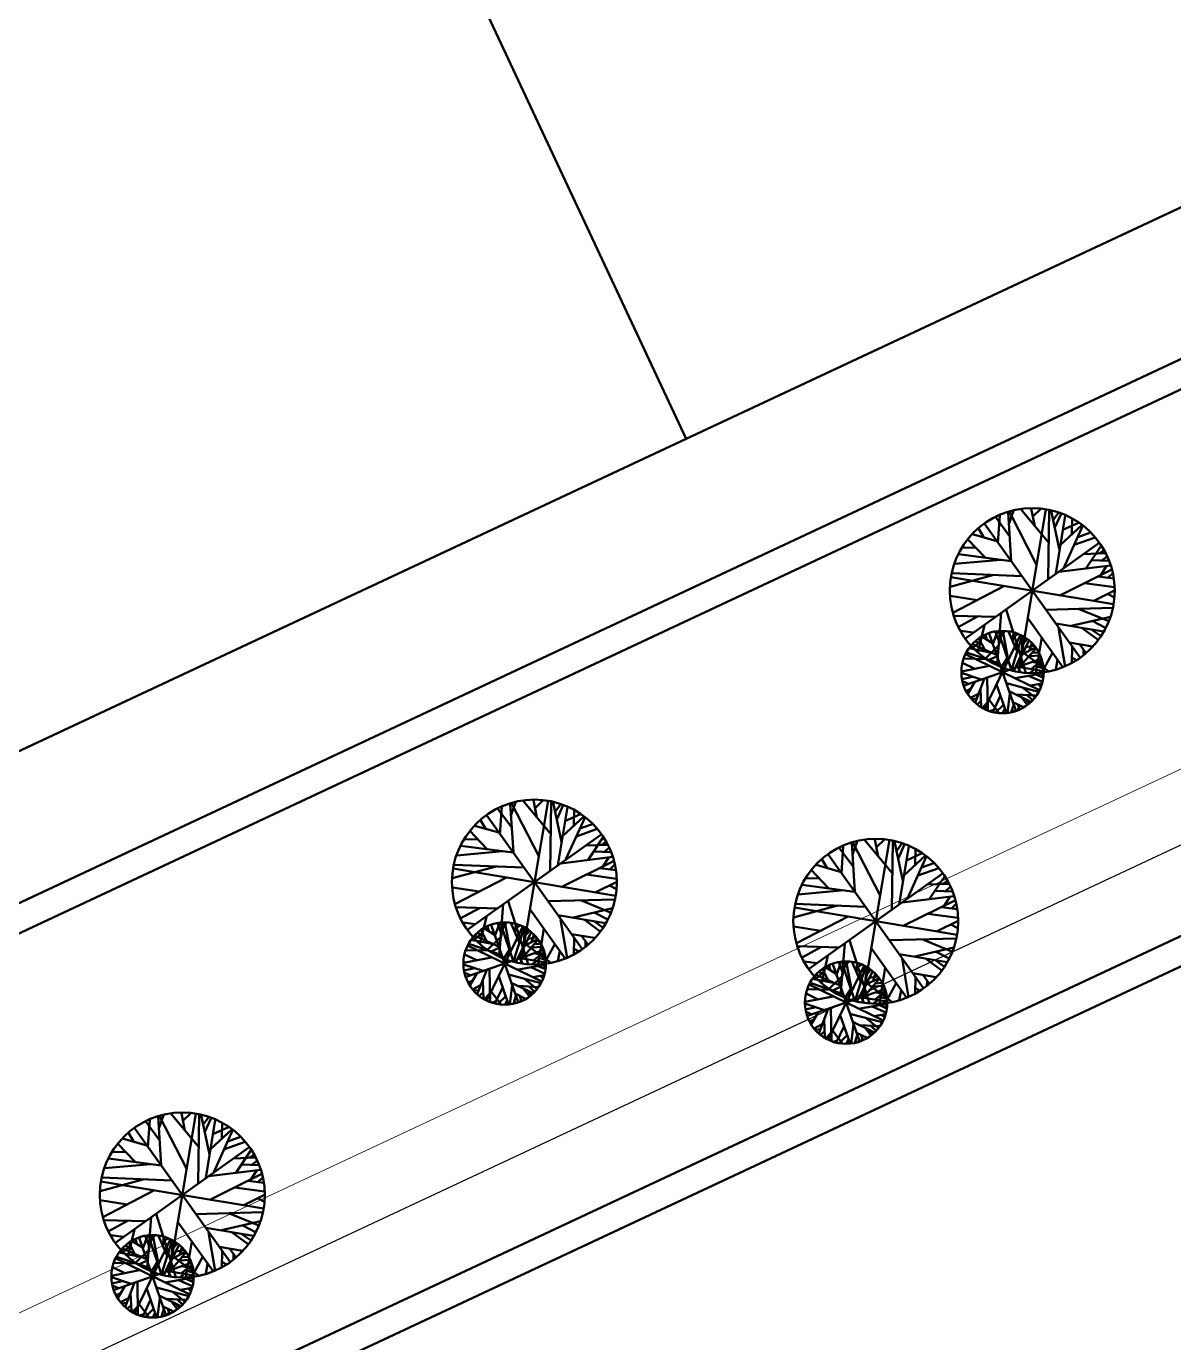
# Model space of a CAD drawing. Header units: millimetres. Extents: x 2046 to 14753, y 2361 to 29276.
# Drawn here: x 8469.4 to 8678.1, y 27513.6 to 27752.9 of the extents above; entities that cross this region are included whole.
import ezdxf

# ---------------------------------------------------------------- set-up
doc = ezdxf.new("R2010")
doc.units = ezdxf.units.MM
doc.layers.add('A.O. DUVAR', color=7, linetype='Continuous', lineweight=50)
doc.layers.add('TOPRAKLAMA', color=44, linetype='Continuous', lineweight=18)
doc.layers.add('aydınlatma', color=3, linetype='Continuous')

msp = doc.modelspace()

# ---------------------------------------------------------------- linework, layer by layer
at = {"layer": 'A.O. DUVAR'}
for p, q in [((8470.488, 27931.986), (8589.407, 27677.904)), ((8589.407, 27677.904), (8470.488, 27931.986)), ((7231.272, 27014.647), (8860.199, 27777.041)), ((7233.049, 27009.959), (8861.574, 27772.164)), ((8770.549, 27762.685), (8589.407, 27677.904)), ((8886.334, 27684.383), (7265.051, 26925.567)), ((7266.829, 26920.878), (8887.71, 27679.506)), ((8887.71, 27679.506), (7266.829, 26920.878)), ((8589.407, 27677.904), (8416.19, 27596.833)), ((8648.245, 27660.241), (8645.657, 27663.706)), ((8646.118, 27658.995), (8646.46, 27663.972)), ((8648.551, 27655.671), (8647.988, 27664.574)), ((8648.112, 27662.38), (8648.965, 27664.811)), ((8653.17, 27655.012), (8648.224, 27664.649)), ((8649.898, 27635.516), (8654.848, 27665.099)), ((8655.397, 27658.987), (8650.307, 27665.101)), ((8652.83, 27662.048), (8652.195, 27665.186)), ((8652.493, 27663.763), (8653.882, 27665.132)), ((8655.272, 27652.373), (8655.454, 27664.926)), ((8657.313, 27657.637), (8655.792, 27664.813)), ((8656.12, 27663.042), (8657.109, 27664.421)), ((8656.427, 27661.675), (8657.621, 27664.278)), ((8656.648, 27653.401), (8658.365, 27663.924)), ((8643.486, 27660.065), (8642.581, 27661.589)), ((8643.751, 27662.394), (8660.995, 27638.221)), ((8657.48, 27658.638), (8661.381, 27662.219)), ((8657.936, 27661.365), (8660.786, 27662.661)), ((8658.121, 27654.47), (8661.589, 27662.127)), ((8659.555, 27660.637), (8659.602, 27663.317)), ((8640.286, 27641.686), (8664.46, 27658.929)), ((8643.715, 27656.366), (8640.646, 27659.625)), ((8645.904, 27659.317), (8641.517, 27660.566)), ((8660.019, 27658.614), (8663.817, 27659.98)), ((8660.661, 27660.051), (8662.94, 27660.871)), ((8648.507, 27655.678), (8638.946, 27656.935)), ((8642.047, 27658.132), (8639.585, 27658.086)), ((8661.705, 27656.959), (8665.699, 27657.092)), ((8662.164, 27654.366), (8664.905, 27658.483)), ((8664.576, 27657.051), (8665.426, 27657.595)), ((8665.085, 27655.822), (8665.962, 27656.533)), ((8646.632, 27655.935), (8638.249, 27655.164)), ((8666.622, 27654.878), (8657.191, 27653.71)), ((8666.858, 27654.152), (8657.37, 27649.448)), ((8663.172, 27655.856), (8666.318, 27655.73)), ((8664.811, 27653.122), (8665.838, 27654.723)), ((8645.41, 27653.165), (8637.42, 27651.013)), ((8667.165, 27647.833), (8637.581, 27652.783)), ((8650.46, 27652.949), (8637.786, 27653.468)), ((8667.205, 27652.492), (8664.278, 27652.868)), ((8666.11, 27652.618), (8666.963, 27653.448)), ((8642.324, 27648.59), (8637.454, 27649.348)), ((8637.925, 27646.295), (8647.204, 27651.091)), ((8667.3, 27650.932), (8661.847, 27651.673)), ((8663.542, 27648.472), (8667.338, 27650.354)), ((8667.297, 27649.045), (8666.026, 27649.715)), ((8666.98, 27647.153), (8654.837, 27646.84)), ((8666.31, 27644.748), (8660.926, 27646.965)), ((8645.647, 27645.518), (8638.101, 27645.751)), ((8642.404, 27645.603), (8638.87, 27643.677)), ((8646.717, 27646.311), (8645.968, 27636.77)), ((8651.223, 27635.375), (8647.61, 27646.848)), ((8657.957, 27636.422), (8651.593, 27645.323)), ((8659.474, 27643.89), (8666.58, 27645.561)), ((8665.706, 27643.534), (8663.362, 27644.727)), ((8641.694, 27642.69), (8639.331, 27642.971)), ((8642.471, 27639.071), (8643.657, 27644.02)), ((8643.695, 27628.763), (8650.247, 27642.253)), ((8644.086, 27641.443), (8643.867, 27642.302)), ((8644.543, 27642.523), (8649.4, 27628.493)), ((8645.198, 27640.559), (8646.064, 27642.897)), ((8646.394, 27640.856), (8645.642, 27642.883)), ((8645.895, 27638.62), (8646.883, 27642.97)), ((8646.403, 27642.302), (8648.575, 27635.818)), ((8646.632, 27641.9), (8647.384, 27642.946)), ((8648.018, 27637.652), (8647.006, 27642.973)), ((8649.647, 27639.244), (8648.069, 27642.896)), ((8648.848, 27641.075), (8648.987, 27642.669)), ((8648.929, 27641.945), (8649.788, 27642.406)), ((8665.324, 27642.854), (8656.644, 27644.307)), ((8658.332, 27636.531), (8657.14, 27643.537)), ((8664.36, 27641.357), (8661.418, 27643.508)), ((8664.871, 27642.015), (8663.275, 27643.14)), ((8645.012, 27639.018), (8640.882, 27639.832)), ((8645.875, 27638.63), (8641.467, 27640.583)), ((8642.946, 27641.108), (8641.541, 27639.913)), ((8643.123, 27640.719), (8641.936, 27641.045)), ((8643.674, 27639.637), (8642.662, 27641.633)), ((8645.141, 27640.743), (8643.213, 27641.962)), ((8646.198, 27640.277), (8643.851, 27637.982)), ((8648.653, 27636.089), (8650.513, 27642.085)), ((8649.459, 27636.388), (8651.768, 27641.193)), ((8650.316, 27636.693), (8653.06, 27639.876)), ((8650.375, 27638.326), (8650.659, 27641.983)), ((8650.521, 27640.388), (8651.461, 27641.468)), ((8650.567, 27641.087), (8651.236, 27641.609)), ((8650.597, 27638.783), (8652.974, 27639.949)), ((8651.201, 27640.026), (8652.751, 27640.246)), ((8651.874, 27639.448), (8652.275, 27640.727)), ((8654.095, 27641.873), (8653.039, 27635.3)), ((8663.312, 27640.159), (8659.102, 27640.864)), ((8659.557, 27637.184), (8659.597, 27640.095)), ((8662.09, 27638.991), (8661.002, 27640.489)), ((8644.035, 27637.862), (8639.899, 27637.958)), ((8639.957, 27633.08), (8653.986, 27637.937)), ((8653.716, 27632.232), (8640.226, 27638.784)), ((8646.427, 27637.045), (8640.421, 27639.084)), ((8646.064, 27638.412), (8644.378, 27637.665)), ((8647.825, 27638.003), (8646.799, 27636.402)), ((8650.247, 27638.342), (8649.009, 27635.746)), ((8655.287, 27635.668), (8650.526, 27639.21)), ((8651.812, 27638.413), (8653.826, 27638.532)), ((8652.24, 27636.072), (8654.137, 27637.66)), ((8652.322, 27639.011), (8653.531, 27639.083)), ((8652.387, 27637.381), (8654.321, 27636.88)), ((8656.072, 27639.026), (8654.084, 27635.411)), ((8656.971, 27637.731), (8656.63, 27635.958)), ((8660.44, 27637.665), (8659.585, 27638.152)), ((8661.687, 27639.516), (8661.659, 27638.548)), ((8639.474, 27635.624), (8644.603, 27636.614)), ((8643.069, 27634.16), (8639.482, 27635.338)), ((8641.909, 27636.104), (8639.68, 27637.155)), ((8654.462, 27635.307), (8649.247, 27634.39)), ((8649.509, 27636.863), (8650.259, 27635.48)), ((8654.451, 27635.688), (8649.763, 27636.46)), ((8653.198, 27636.246), (8651.883, 27635.322)), ((8652.934, 27636.644), (8654.426, 27636.14)), ((8654.394, 27634.462), (8653.043, 27635.055)), ((8653.335, 27635.102), (8654.053, 27635.725)), ((8653.777, 27637.019), (8654.261, 27637.16)), ((8653.847, 27636.358), (8654.368, 27636.575)), ((8641.525, 27634.659), (8639.558, 27634.235)), ((8640.773, 27633.362), (8639.68, 27633.831)), ((8640.635, 27631.517), (8641.903, 27633.723)), ((8643.694, 27634.39), (8641.987, 27629.919)), ((8644.311, 27628.508), (8644.198, 27634.521)), ((8647.689, 27628.06), (8645.894, 27633.228)), ((8653.532, 27631.933), (8647.663, 27633.497)), ((8652.871, 27630.874), (8650.601, 27632.697)), ((8654.219, 27633.7), (8651.708, 27634.825)), ((8652.069, 27633.051), (8654.155, 27633.417)), ((8653.951, 27632.795), (8653.436, 27633.296)), ((8653.887, 27634.677), (8654.413, 27634.954)), ((8641.151, 27632.427), (8640.308, 27632.052)), ((8642.593, 27631.569), (8641.143, 27630.8)), ((8642.266, 27630.693), (8641.351, 27630.573)), ((8643.052, 27630.249), (8642.334, 27629.625)), ((8642.977, 27632.511), (8643.104, 27629.095)), ((8646.302, 27628.075), (8644.518, 27630.446)), ((8646.606, 27631.22), (8645.172, 27628.216)), ((8647.884, 27628.059), (8648.301, 27631.588)), ((8652.131, 27630.104), (8648.172, 27632.027)), ((8649.471, 27631.427), (8653.115, 27631.226)), ((8651.457, 27629.522), (8650.349, 27630.97)), ((8651.795, 27629.766), (8651.188, 27630.531)), ((8652.41, 27630.377), (8651.454, 27631.28)), ((8644.262, 27630.069), (8643.302, 27628.999)), ((8643.699, 27629.464), (8643.863, 27628.695)), ((8645.381, 27628.647), (8644.62, 27628.39)), ((8647.152, 27629.574), (8645.689, 27628.122)), ((8647.401, 27628.827), (8646.987, 27628.024)), ((8648.564, 27628.199), (8648.994, 27629.589)), ((8649.056, 27628.305), (8648.714, 27628.659)), ((8650.785, 27629.096), (8648.865, 27630.028)), ((8650.034, 27628.708), (8649.724, 27629.58)), ((8649.915, 27629.017), (8649.765, 27628.557)), ((8558.006, 27602.67), (8557.444, 27611.573)), ((8557.567, 27609.378), (8558.42, 27611.81)), ((8562.626, 27602.011), (8557.679, 27611.648)), ((8559.354, 27582.515), (8564.304, 27612.098)), ((8564.852, 27605.986), (8559.763, 27612.1)), ((8562.286, 27609.046), (8561.651, 27612.184)), ((8561.948, 27610.762), (8563.338, 27612.131)), ((8564.727, 27599.372), (8564.909, 27611.925)), ((8566.768, 27604.636), (8565.247, 27611.811)), ((8565.576, 27610.04), (8566.565, 27611.419)), ((8565.882, 27608.674), (8567.076, 27611.277)), ((8553.207, 27609.393), (8570.45, 27585.22)), ((8557.7, 27607.24), (8555.112, 27610.704)), ((8555.573, 27605.994), (8555.915, 27610.971)), ((8566.104, 27600.4), (8567.82, 27610.923)), ((8566.936, 27605.637), (8570.837, 27609.217)), ((8567.392, 27608.364), (8570.241, 27609.66)), ((8567.577, 27601.469), (8571.044, 27609.125)), ((8569.01, 27607.635), (8569.057, 27610.316)), ((8553.17, 27603.365), (8550.101, 27606.624)), ((8555.359, 27606.316), (8550.973, 27607.565)), ((8552.941, 27607.064), (8552.036, 27608.588)), ((8569.475, 27605.613), (8573.273, 27606.979)), ((8570.117, 27607.05), (8572.396, 27607.87)), ((8557.963, 27602.677), (8548.402, 27603.934)), ((8551.503, 27605.131), (8549.041, 27605.085)), ((8549.742, 27588.685), (8573.915, 27605.928)), ((8571.161, 27603.958), (8575.154, 27604.09)), ((8571.62, 27601.364), (8574.361, 27605.482)), ((8574.032, 27604.049), (8574.882, 27604.594)), ((8620.094, 27595.56), (8619.531, 27604.463)), ((8619.655, 27602.269), (8620.508, 27604.7)), ((8624.713, 27594.901), (8619.767, 27604.538)), ((8621.441, 27575.405), (8626.391, 27604.988)), ((8626.94, 27598.876), (8621.85, 27604.99)), ((8624.374, 27601.937), (8623.739, 27605.074)), ((8624.036, 27603.652), (8625.425, 27605.021)), ((8626.815, 27592.262), (8626.997, 27604.815)), ((8628.856, 27597.526), (8627.335, 27604.702)), ((8627.663, 27602.931), (8628.652, 27604.309)), ((8627.97, 27601.564), (8629.164, 27604.167)), ((8556.087, 27602.934), (8547.704, 27602.163)), ((8576.078, 27601.877), (8566.647, 27600.709)), ((8572.627, 27602.854), (8575.774, 27602.728)), ((8574.267, 27600.12), (8575.293, 27601.722)), ((8574.54, 27602.82), (8575.418, 27603.532)), ((8615.029, 27599.954), (8614.124, 27601.478)), ((8615.295, 27602.283), (8632.538, 27578.11)), ((8619.788, 27600.13), (8617.2, 27603.595)), ((8617.661, 27598.884), (8618.003, 27603.861)), ((8628.192, 27593.29), (8629.908, 27603.813)), ((8629.023, 27598.527), (8632.924, 27602.107)), ((8629.48, 27601.254), (8632.329, 27602.55)), ((8629.664, 27594.359), (8633.132, 27602.015)), ((8631.098, 27600.525), (8631.145, 27603.206)), ((8554.865, 27600.164), (8546.876, 27598.011)), ((8576.62, 27594.831), (8547.037, 27599.782)), ((8559.916, 27599.948), (8547.242, 27600.467)), ((8576.313, 27601.151), (8566.826, 27596.446)), ((8576.66, 27599.491), (8573.734, 27599.867)), ((8575.566, 27599.617), (8576.419, 27600.447)), ((8615.258, 27596.255), (8612.189, 27599.514)), ((8617.447, 27599.206), (8613.06, 27600.455)), ((8631.562, 27598.503), (8635.361, 27599.869)), ((8632.204, 27599.94), (8634.483, 27600.76)), ((8547.38, 27593.294), (8556.66, 27598.09)), ((8576.756, 27597.931), (8571.303, 27598.672)), ((8572.998, 27595.471), (8576.793, 27597.353)), ((8576.753, 27596.044), (8575.482, 27596.714)), ((8620.051, 27595.567), (8610.49, 27596.824)), ((8613.59, 27598.021), (8611.128, 27597.975)), ((8611.83, 27581.575), (8636.003, 27598.818)), ((8633.249, 27596.848), (8637.242, 27596.981)), ((8633.707, 27594.254), (8636.448, 27598.372)), ((8636.12, 27596.939), (8636.969, 27597.484)), ((8551.78, 27595.589), (8546.909, 27596.347)), ((8618.175, 27595.824), (8609.792, 27595.053)), ((8638.165, 27594.767), (8628.734, 27593.599)), ((8634.715, 27595.745), (8637.862, 27595.618)), ((8636.354, 27593.011), (8637.381, 27594.612)), ((8636.628, 27595.71), (8637.505, 27596.422)), ((8555.103, 27592.516), (8547.557, 27592.749)), ((8551.86, 27592.601), (8548.325, 27590.676)), ((8556.173, 27593.31), (8555.424, 27583.768)), ((8560.678, 27582.374), (8557.066, 27593.847)), ((8567.412, 27583.421), (8561.049, 27592.322)), ((8576.436, 27594.152), (8564.292, 27593.839)), ((8568.93, 27590.889), (8576.036, 27592.56)), ((8575.766, 27591.747), (8570.381, 27593.964)), ((8616.953, 27593.054), (8608.963, 27590.902)), ((8638.708, 27587.721), (8609.125, 27592.672)), ((8622.003, 27592.838), (8609.329, 27593.357)), ((8638.401, 27594.041), (8628.913, 27589.336)), ((8638.748, 27592.381), (8635.821, 27592.757)), ((8637.653, 27592.507), (8638.506, 27593.337)), ((8551.149, 27589.689), (8548.787, 27589.97)), ((8551.927, 27586.069), (8553.112, 27591.019)), ((8553.998, 27589.522), (8558.855, 27575.492)), ((8554.653, 27587.557), (8555.52, 27589.896)), ((8555.849, 27587.854), (8555.097, 27589.882)), ((8555.351, 27585.619), (8556.338, 27589.969)), ((8556.088, 27588.899), (8556.84, 27589.945)), ((8557.474, 27584.651), (8556.462, 27589.972)), ((8559.103, 27586.243), (8557.525, 27589.894)), ((8558.304, 27588.074), (8558.443, 27589.668)), ((8574.78, 27589.853), (8566.099, 27591.306)), ((8567.788, 27583.53), (8566.595, 27590.536)), ((8573.815, 27588.356), (8570.874, 27590.507)), ((8574.327, 27589.014), (8572.731, 27590.139)), ((8575.161, 27590.533), (8572.818, 27591.726)), ((8609.468, 27586.184), (8618.748, 27590.98)), ((8638.844, 27590.821), (8633.39, 27591.562)), ((8635.086, 27588.361), (8638.881, 27590.243)), ((8638.84, 27588.934), (8637.569, 27589.604)), ((8555.331, 27585.629), (8550.923, 27587.582)), ((8552.402, 27588.106), (8550.997, 27586.911)), ((8552.579, 27587.718), (8551.392, 27588.044)), ((8553.129, 27586.635), (8552.118, 27588.632)), ((8554.596, 27587.742), (8552.668, 27588.96)), ((8553.151, 27575.762), (8559.703, 27589.252)), ((8555.654, 27587.276), (8553.306, 27584.98)), ((8553.542, 27588.442), (8553.323, 27589.301)), ((8555.859, 27589.301), (8558.031, 27582.817)), ((8558.109, 27583.088), (8559.969, 27589.084)), ((8558.384, 27588.944), (8559.244, 27589.404)), ((8558.914, 27583.387), (8561.224, 27588.192)), ((8559.831, 27585.325), (8560.115, 27588.982)), ((8559.976, 27587.387), (8560.917, 27588.467)), ((8560.022, 27588.086), (8560.691, 27588.607)), ((8560.657, 27587.025), (8562.206, 27587.244)), ((8561.33, 27586.447), (8561.731, 27587.726)), ((8563.55, 27588.872), (8562.495, 27582.299)), ((8572.767, 27587.158), (8568.557, 27587.863)), ((8571.545, 27585.99), (8570.458, 27587.487)), ((8613.867, 27588.479), (8608.997, 27589.237)), ((8553.49, 27584.861), (8549.354, 27584.957)), ((8549.412, 27580.078), (8563.442, 27584.936)), ((8563.172, 27579.231), (8549.682, 27585.783)), ((8555.882, 27584.044), (8549.877, 27586.083)), ((8554.468, 27586.017), (8550.338, 27586.831)), ((8555.52, 27585.411), (8553.833, 27584.663)), ((8557.281, 27585.002), (8556.255, 27583.4)), ((8559.702, 27585.34), (8558.465, 27582.744)), ((8559.772, 27583.692), (8562.516, 27586.875)), ((8564.743, 27582.666), (8559.982, 27586.209)), ((8560.053, 27585.782), (8562.429, 27586.948)), ((8561.267, 27585.411), (8563.282, 27585.531)), ((8561.778, 27586.01), (8562.987, 27586.081)), ((8565.528, 27586.024), (8563.54, 27582.41)), ((8566.427, 27584.73), (8566.085, 27582.957)), ((8569.012, 27584.183), (8569.053, 27587.093)), ((8569.896, 27584.664), (8569.04, 27585.151)), ((8571.143, 27586.515), (8571.114, 27585.547)), ((8617.19, 27585.406), (8609.644, 27585.64)), ((8613.947, 27585.491), (8610.413, 27583.566)), ((8618.26, 27586.2), (8617.511, 27576.658)), ((8622.766, 27575.264), (8619.153, 27586.737)), ((8629.5, 27576.311), (8623.137, 27585.212)), ((8638.524, 27587.042), (8626.38, 27586.729)), ((8631.017, 27583.779), (8638.123, 27585.45)), ((8637.854, 27584.637), (8632.469, 27586.854)), ((8548.93, 27582.623), (8554.059, 27583.613)), ((8552.524, 27581.159), (8548.938, 27582.337)), ((8551.365, 27583.102), (8549.135, 27584.153)), ((8558.964, 27583.862), (8559.714, 27582.478)), ((8563.907, 27582.687), (8559.218, 27583.459)), ((8562.653, 27583.245), (8561.339, 27582.321)), ((8561.696, 27583.071), (8563.592, 27584.659)), ((8561.842, 27584.379), (8563.776, 27583.879)), ((8562.39, 27583.643), (8563.881, 27583.138)), ((8562.79, 27582.1), (8563.509, 27582.724)), ((8563.232, 27584.018), (8563.717, 27584.159)), ((8563.303, 27583.357), (8563.824, 27583.574)), ((8613.237, 27582.579), (8610.875, 27582.86)), ((8614.015, 27578.959), (8615.2, 27583.909)), ((8616.086, 27582.412), (8620.943, 27568.382)), ((8616.741, 27580.447), (8617.608, 27582.786)), ((8617.937, 27580.745), (8617.185, 27582.772)), ((8617.438, 27578.509), (8618.426, 27582.859)), ((8618.175, 27581.789), (8618.928, 27582.835)), ((8619.561, 27577.541), (8618.549, 27582.862)), ((8621.19, 27579.133), (8619.613, 27582.784)), ((8620.392, 27580.964), (8620.53, 27582.558)), ((8636.867, 27582.743), (8628.187, 27584.196)), ((8629.875, 27576.42), (8628.683, 27583.426)), ((8635.903, 27581.246), (8632.961, 27583.397)), ((8636.415, 27581.904), (8634.818, 27583.029)), ((8637.249, 27583.423), (8634.905, 27584.616)), ((8550.981, 27581.658), (8549.014, 27581.234)), ((8550.229, 27580.361), (8549.136, 27580.829)), ((8550.091, 27578.515), (8551.358, 27580.722)), ((8553.15, 27581.389), (8551.443, 27576.918)), ((8553.767, 27575.507), (8553.654, 27581.52)), ((8557.144, 27575.058), (8555.349, 27580.226)), ((8562.988, 27578.931), (8557.119, 27580.496)), ((8563.917, 27582.306), (8558.702, 27581.389)), ((8563.675, 27580.699), (8561.164, 27581.824)), ((8561.525, 27580.049), (8563.611, 27580.416)), ((8563.849, 27581.461), (8562.499, 27582.054)), ((8563.407, 27579.794), (8562.892, 27580.295)), ((8563.342, 27581.676), (8563.868, 27581.953)), ((8617.419, 27578.519), (8613.01, 27580.472)), ((8614.489, 27580.996), (8613.085, 27579.801)), ((8614.666, 27580.608), (8613.479, 27580.934)), ((8615.217, 27579.525), (8614.205, 27581.522)), ((8616.684, 27580.632), (8614.756, 27581.85)), ((8615.239, 27568.652), (8621.79, 27582.142)), ((8617.741, 27580.166), (8615.394, 27577.871)), ((8615.629, 27581.332), (8615.411, 27582.191)), ((8617.946, 27582.191), (8620.118, 27575.707)), ((8620.196, 27575.978), (8622.056, 27581.974)), ((8620.472, 27581.834), (8621.331, 27582.295)), ((8621.002, 27576.277), (8623.311, 27581.082)), ((8621.919, 27578.215), (8622.202, 27581.872)), ((8622.064, 27580.277), (8623.004, 27581.357)), ((8622.11, 27580.976), (8622.779, 27581.498)), ((8622.744, 27579.915), (8624.294, 27580.135)), ((8623.418, 27579.337), (8623.819, 27580.616)), ((8625.638, 27581.762), (8624.583, 27575.189)), ((8634.855, 27580.048), (8630.645, 27580.753)), ((8631.1, 27577.073), (8631.141, 27579.983)), ((8633.633, 27578.88), (8632.545, 27580.378)), ((8550.606, 27579.425), (8549.764, 27579.051)), ((8552.049, 27578.568), (8550.599, 27577.798)), ((8551.721, 27577.692), (8550.807, 27577.572)), ((8552.433, 27579.51), (8552.559, 27576.094)), ((8556.062, 27578.218), (8554.627, 27575.215)), ((8557.34, 27575.058), (8557.757, 27578.587)), ((8561.586, 27577.103), (8557.628, 27579.026)), ((8558.927, 27578.426), (8562.571, 27578.224)), ((8560.912, 27576.521), (8559.805, 27577.968)), ((8562.327, 27577.872), (8560.057, 27579.696)), ((8561.865, 27577.375), (8560.91, 27578.279)), ((8615.578, 27577.751), (8611.442, 27577.847)), ((8611.5, 27572.968), (8625.529, 27577.826)), ((8625.26, 27572.121), (8611.769, 27578.673)), ((8617.97, 27576.934), (8611.964, 27578.973)), ((8616.555, 27578.907), (8612.425, 27579.721)), ((8617.608, 27578.301), (8615.921, 27577.554)), ((8619.369, 27577.892), (8618.342, 27576.291)), ((8621.79, 27578.23), (8620.552, 27575.635)), ((8621.859, 27576.582), (8624.604, 27579.765)), ((8626.83, 27575.556), (8622.069, 27579.099)), ((8622.14, 27578.672), (8624.517, 27579.838)), ((8623.355, 27578.301), (8625.37, 27578.421)), ((8623.784, 27575.961), (8625.68, 27577.549)), ((8623.866, 27578.9), (8625.074, 27578.972)), ((8627.615, 27578.914), (8625.628, 27575.3)), ((8628.514, 27577.62), (8628.173, 27575.847)), ((8631.983, 27577.554), (8631.128, 27578.041)), ((8633.23, 27579.405), (8633.202, 27578.437)), ((8552.508, 27577.247), (8551.79, 27576.624)), ((8553.717, 27577.068), (8552.757, 27575.997)), ((8553.155, 27576.463), (8553.319, 27575.693)), ((8555.757, 27575.073), (8553.974, 27577.445)), ((8554.837, 27575.646), (8554.076, 27575.388)), ((8556.608, 27576.573), (8555.144, 27575.12)), ((8556.856, 27575.825), (8556.442, 27575.023)), ((8558.019, 27575.198), (8558.45, 27576.588)), ((8558.511, 27575.304), (8558.169, 27575.658)), ((8560.241, 27576.095), (8558.321, 27577.027)), ((8559.49, 27575.707), (8559.179, 27576.579)), ((8559.37, 27576.016), (8559.22, 27575.555)), ((8561.251, 27576.765), (8560.644, 27577.53)), ((8611.018, 27575.513), (8616.146, 27576.503)), ((8614.612, 27574.049), (8611.026, 27575.227)), ((8613.452, 27575.992), (8611.223, 27577.044)), ((8626.005, 27575.196), (8620.79, 27574.279)), ((8621.052, 27576.752), (8621.802, 27575.368)), ((8625.994, 27575.577), (8621.306, 27576.349)), ((8624.741, 27576.135), (8623.426, 27575.211)), ((8623.93, 27577.27), (8625.864, 27576.769)), ((8624.477, 27576.533), (8625.969, 27576.028)), ((8624.878, 27574.99), (8625.596, 27575.614)), ((8625.32, 27576.908), (8625.804, 27577.049)), ((8625.39, 27576.247), (8625.911, 27576.464)), ((8613.069, 27574.548), (8611.101, 27574.124)), ((8612.317, 27573.251), (8611.223, 27573.72)), ((8612.178, 27571.405), (8613.446, 27573.612)), ((8615.237, 27574.279), (8613.531, 27569.808)), ((8615.854, 27568.397), (8615.741, 27574.41)), ((8619.232, 27567.949), (8617.437, 27573.116)), ((8625.075, 27571.821), (8619.206, 27573.386)), ((8625.762, 27573.589), (8623.251, 27574.714)), ((8623.613, 27572.939), (8625.699, 27573.306)), ((8625.937, 27574.351), (8624.586, 27574.944)), ((8625.494, 27572.684), (8624.979, 27573.185)), ((8625.43, 27574.566), (8625.956, 27574.843)), ((8612.694, 27572.315), (8611.851, 27571.941)), ((8614.136, 27571.458), (8612.686, 27570.688)), ((8613.809, 27570.582), (8612.894, 27570.462)), ((8614.521, 27572.4), (8614.647, 27568.984)), ((8618.149, 27571.108), (8616.715, 27568.105)), ((8619.427, 27567.948), (8619.845, 27571.477)), ((8623.674, 27569.993), (8619.715, 27571.916)), ((8621.014, 27571.316), (8624.659, 27571.114)), ((8623, 27569.411), (8621.893, 27570.858)), ((8624.414, 27570.763), (8622.145, 27572.586)), ((8623.338, 27569.655), (8622.731, 27570.42)), ((8623.953, 27570.265), (8622.997, 27571.169)), ((8614.596, 27570.137), (8613.877, 27569.514)), ((8615.805, 27569.958), (8614.845, 27568.887)), ((8615.242, 27569.353), (8615.406, 27568.583)), ((8617.845, 27567.964), (8616.061, 27570.335)), ((8616.924, 27568.536), (8616.163, 27568.278)), ((8618.696, 27569.463), (8617.232, 27568.011)), ((8618.944, 27568.716), (8618.53, 27567.913)), ((8620.107, 27568.088), (8620.537, 27569.478)), ((8620.599, 27568.194), (8620.257, 27568.548)), ((8622.328, 27568.985), (8620.408, 27569.917)), ((8621.577, 27568.597), (8621.267, 27569.469)), ((8621.458, 27568.906), (8621.308, 27568.446)), ((8493.672, 27550.36), (8491.084, 27553.825)), ((8491.545, 27549.115), (8491.887, 27554.091)), ((8493.979, 27545.79), (8493.416, 27554.693)), ((8493.539, 27552.499), (8494.392, 27554.93)), ((8498.598, 27545.132), (8493.651, 27554.768)), ((8495.326, 27525.636), (8500.276, 27555.219)), ((8500.825, 27549.107), (8495.735, 27555.221)), ((8498.258, 27552.167), (8497.623, 27555.305)), ((8497.92, 27553.882), (8499.31, 27555.252)), ((8500.699, 27542.492), (8500.881, 27555.046)), ((8502.74, 27547.756), (8501.219, 27554.932)), ((8501.548, 27553.161), (8502.537, 27554.54)), ((8501.854, 27551.794), (8503.048, 27554.397)), ((8502.076, 27543.52), (8503.792, 27554.044)), ((8488.913, 27550.184), (8488.008, 27551.709)), ((8489.179, 27552.514), (8506.422, 27528.34)), ((8502.908, 27548.758), (8506.809, 27552.338)), ((8503.364, 27551.484), (8506.213, 27552.781)), ((8503.549, 27544.589), (8507.016, 27552.246)), ((8504.982, 27550.756), (8505.029, 27553.437)), ((8485.714, 27531.806), (8509.887, 27549.049)), ((8489.142, 27546.485), (8486.074, 27549.744)), ((8491.332, 27549.437), (8486.945, 27550.685)), ((8505.447, 27548.733), (8509.245, 27550.1)), ((8506.089, 27550.17), (8508.368, 27550.99)), ((8493.935, 27545.798), (8484.374, 27547.054)), ((8487.475, 27548.252), (8485.013, 27548.206)), ((8507.133, 27547.078), (8511.126, 27547.211)), ((8507.592, 27544.485), (8510.333, 27548.602)), ((8510.004, 27547.17), (8510.854, 27547.714)), ((8510.512, 27545.941), (8511.39, 27546.652)), ((8492.059, 27546.054), (8483.676, 27545.284)), ((8512.05, 27544.997), (8502.619, 27543.83)), ((8512.285, 27544.272), (8502.798, 27539.567)), ((8508.599, 27545.975), (8511.746, 27545.849)), ((8510.239, 27543.241), (8511.265, 27544.843)), ((8490.837, 27543.284), (8482.848, 27541.132)), ((8512.592, 27537.952), (8483.009, 27542.902)), ((8495.888, 27543.069), (8483.214, 27543.588)), ((8512.728, 27541.051), (8507.275, 27541.792)), ((8512.632, 27542.612), (8509.706, 27542.987)), ((8511.538, 27542.738), (8512.391, 27543.568)), ((8487.752, 27538.71), (8482.882, 27539.468)), ((8483.352, 27536.414), (8492.632, 27541.211)), ((8508.97, 27538.591), (8512.765, 27540.473)), ((8512.725, 27539.164), (8511.454, 27539.835)), ((8496.65, 27525.495), (8493.038, 27536.967)), ((8512.408, 27537.273), (8500.264, 27536.959)), ((8511.738, 27534.868), (8506.353, 27537.085)), ((8491.075, 27535.637), (8483.529, 27535.87)), ((8487.832, 27535.722), (8484.297, 27533.797)), ((8492.145, 27536.43), (8491.396, 27526.889)), ((8503.384, 27526.542), (8497.021, 27535.443)), ((8504.902, 27534.01), (8512.008, 27535.681)), ((8511.133, 27533.653), (8508.79, 27534.846)), ((8487.121, 27532.809), (8484.759, 27533.09)), ((8487.899, 27529.19), (8489.084, 27534.14)), ((8490.568, 27530.863), (8488.641, 27532.081)), ((8489.123, 27518.882), (8495.675, 27532.373)), ((8489.514, 27531.563), (8489.295, 27532.422)), ((8489.97, 27532.642), (8494.828, 27518.613)), ((8490.625, 27530.678), (8491.492, 27533.017)), ((8491.821, 27530.975), (8491.069, 27533.002)), ((8491.323, 27528.74), (8492.31, 27533.09)), ((8491.831, 27532.422), (8494.003, 27525.938)), ((8492.06, 27532.02), (8492.812, 27533.065)), ((8493.446, 27527.772), (8492.434, 27533.092)), ((8495.075, 27529.364), (8493.497, 27533.015)), ((8494.081, 27526.209), (8495.941, 27532.204)), ((8494.276, 27531.194), (8494.415, 27532.789)), ((8494.356, 27532.065), (8495.216, 27532.525)), ((8495.803, 27528.446), (8496.087, 27532.102)), ((8510.752, 27532.974), (8502.071, 27534.426)), ((8503.76, 27526.65), (8502.567, 27533.657)), ((8509.787, 27531.476), (8506.846, 27533.627)), ((8510.299, 27532.134), (8508.703, 27533.259)), ((8490.44, 27529.137), (8486.31, 27529.951)), ((8491.303, 27528.749), (8486.895, 27530.702)), ((8488.374, 27531.227), (8486.969, 27530.032)), ((8488.551, 27530.839), (8487.364, 27531.164)), ((8489.101, 27529.756), (8488.09, 27531.753)), ((8491.626, 27530.397), (8489.278, 27528.101)), ((8494.886, 27526.508), (8497.196, 27531.313)), ((8495.744, 27526.812), (8498.488, 27529.995)), ((8495.948, 27530.507), (8496.889, 27531.587)), ((8495.994, 27531.206), (8496.663, 27531.728)), ((8496.025, 27528.902), (8498.401, 27530.069)), ((8496.629, 27530.146), (8498.178, 27530.365)), ((8497.302, 27529.568), (8497.703, 27530.847)), ((8499.522, 27531.993), (8498.467, 27525.42)), ((8508.739, 27530.279), (8504.529, 27530.983)), ((8504.984, 27527.304), (8505.025, 27530.214)), ((8507.518, 27529.11), (8506.43, 27530.608)), ((8487.337, 27526.223), (8485.108, 27527.274)), ((8489.463, 27527.981), (8485.326, 27528.077)), ((8485.384, 27523.199), (8499.414, 27528.056)), ((8499.144, 27522.352), (8485.654, 27528.903)), ((8491.854, 27527.165), (8485.849, 27529.203)), ((8491.492, 27528.532), (8489.805, 27527.784)), ((8493.253, 27528.123), (8492.227, 27526.521)), ((8495.674, 27528.461), (8494.437, 27525.865)), ((8500.715, 27525.787), (8495.954, 27529.329)), ((8497.239, 27528.532), (8499.254, 27528.651)), ((8497.668, 27526.191), (8499.564, 27527.779)), ((8497.75, 27529.131), (8498.959, 27529.202)), ((8497.814, 27527.5), (8499.748, 27527)), ((8499.204, 27527.139), (8499.689, 27527.28)), ((8501.5, 27529.145), (8499.512, 27525.531)), ((8502.399, 27527.851), (8502.057, 27526.077)), ((8505.868, 27527.785), (8505.012, 27528.271)), ((8507.115, 27529.636), (8507.087, 27528.668)), ((8484.902, 27525.743), (8490.031, 27526.733)), ((8488.497, 27524.28), (8484.91, 27525.457)), ((8499.889, 27525.426), (8494.674, 27524.51)), ((8494.936, 27526.983), (8495.686, 27525.599)), ((8499.879, 27525.808), (8495.19, 27526.579)), ((8499.647, 27523.819), (8497.136, 27524.945)), ((8498.625, 27526.366), (8497.311, 27525.442)), ((8498.362, 27526.764), (8499.853, 27526.259)), ((8499.821, 27524.581), (8498.471, 27525.175)), ((8498.762, 27525.221), (8499.481, 27525.844)), ((8499.275, 27526.477), (8499.796, 27526.695)), ((8499.314, 27524.796), (8499.84, 27525.074)), ((8486.953, 27524.779), (8484.986, 27524.354)), ((8486.201, 27523.482), (8485.108, 27523.95)), ((8486.578, 27522.546), (8485.736, 27522.171)), ((8486.063, 27521.636), (8487.33, 27523.843)), ((8489.122, 27524.509), (8487.415, 27520.039)), ((8488.405, 27522.631), (8488.531, 27519.214)), ((8489.739, 27518.628), (8489.626, 27524.641)), ((8493.116, 27518.179), (8491.321, 27523.347)), ((8498.96, 27522.052), (8493.091, 27523.617)), ((8498.299, 27520.993), (8496.029, 27522.817)), ((8497.497, 27523.17), (8499.583, 27523.537)), ((8499.379, 27522.915), (8498.864, 27523.416)), ((8488.021, 27521.689), (8486.571, 27520.919)), ((8487.693, 27520.813), (8486.779, 27520.692)), ((8488.48, 27520.368), (8487.762, 27519.745)), ((8489.689, 27520.188), (8488.729, 27519.118)), ((8491.729, 27518.194), (8489.946, 27520.566)), ((8492.034, 27521.339), (8490.599, 27518.335)), ((8493.312, 27518.178), (8493.729, 27521.707)), ((8497.558, 27520.224), (8493.6, 27522.146)), ((8496.213, 27519.216), (8494.293, 27520.148)), ((8494.899, 27521.547), (8498.543, 27521.345)), ((8496.884, 27519.642), (8495.777, 27521.089)), ((8497.223, 27519.885), (8496.616, 27520.65)), ((8497.837, 27520.496), (8496.882, 27521.399)), ((8489.127, 27519.584), (8489.291, 27518.814)), ((8490.809, 27518.767), (8490.048, 27518.509)), ((8492.58, 27519.694), (8491.116, 27518.241)), ((8492.828, 27518.946), (8492.414, 27518.144)), ((8493.991, 27518.319), (8494.422, 27519.709)), ((8494.483, 27518.425), (8494.142, 27518.779)), ((8495.462, 27518.828), (8495.151, 27519.7)), ((8495.342, 27519.136), (8495.192, 27518.676))]:
    msp.add_line(p, q, dxfattribs=at)
for centre, radius in [((8652.373, 27650.308), 14.997), ((8646.971, 27635.508), 7.499), ((8561.829, 27597.306), 14.997), ((8623.916, 27590.196), 14.997), ((8556.427, 27582.507), 7.499), ((8618.514, 27575.397), 7.499), ((8497.801, 27540.427), 14.997), ((8492.399, 27525.628), 7.499)]:
    msp.add_circle(centre, radius, dxfattribs=at)
at = {"layer": 'aydınlatma'}
msp.add_lwpolyline([(8089.623, 27328.057), (8882.208, 27699.013), (9022.406, 27714.795)], dxfattribs=at)
at = {"layer": 'TOPRAKLAMA'}
msp.add_lwpolyline([(8089.754, 27341.919), (8878.769, 27711.205), (10298.885, 27864.424), (9861.335, 28505.112), (9593.381, 28437.617), (8831.634, 28527.025), (7957.776, 28302.2)], dxfattribs=at)

doc.saveas('drawing.dxf')
